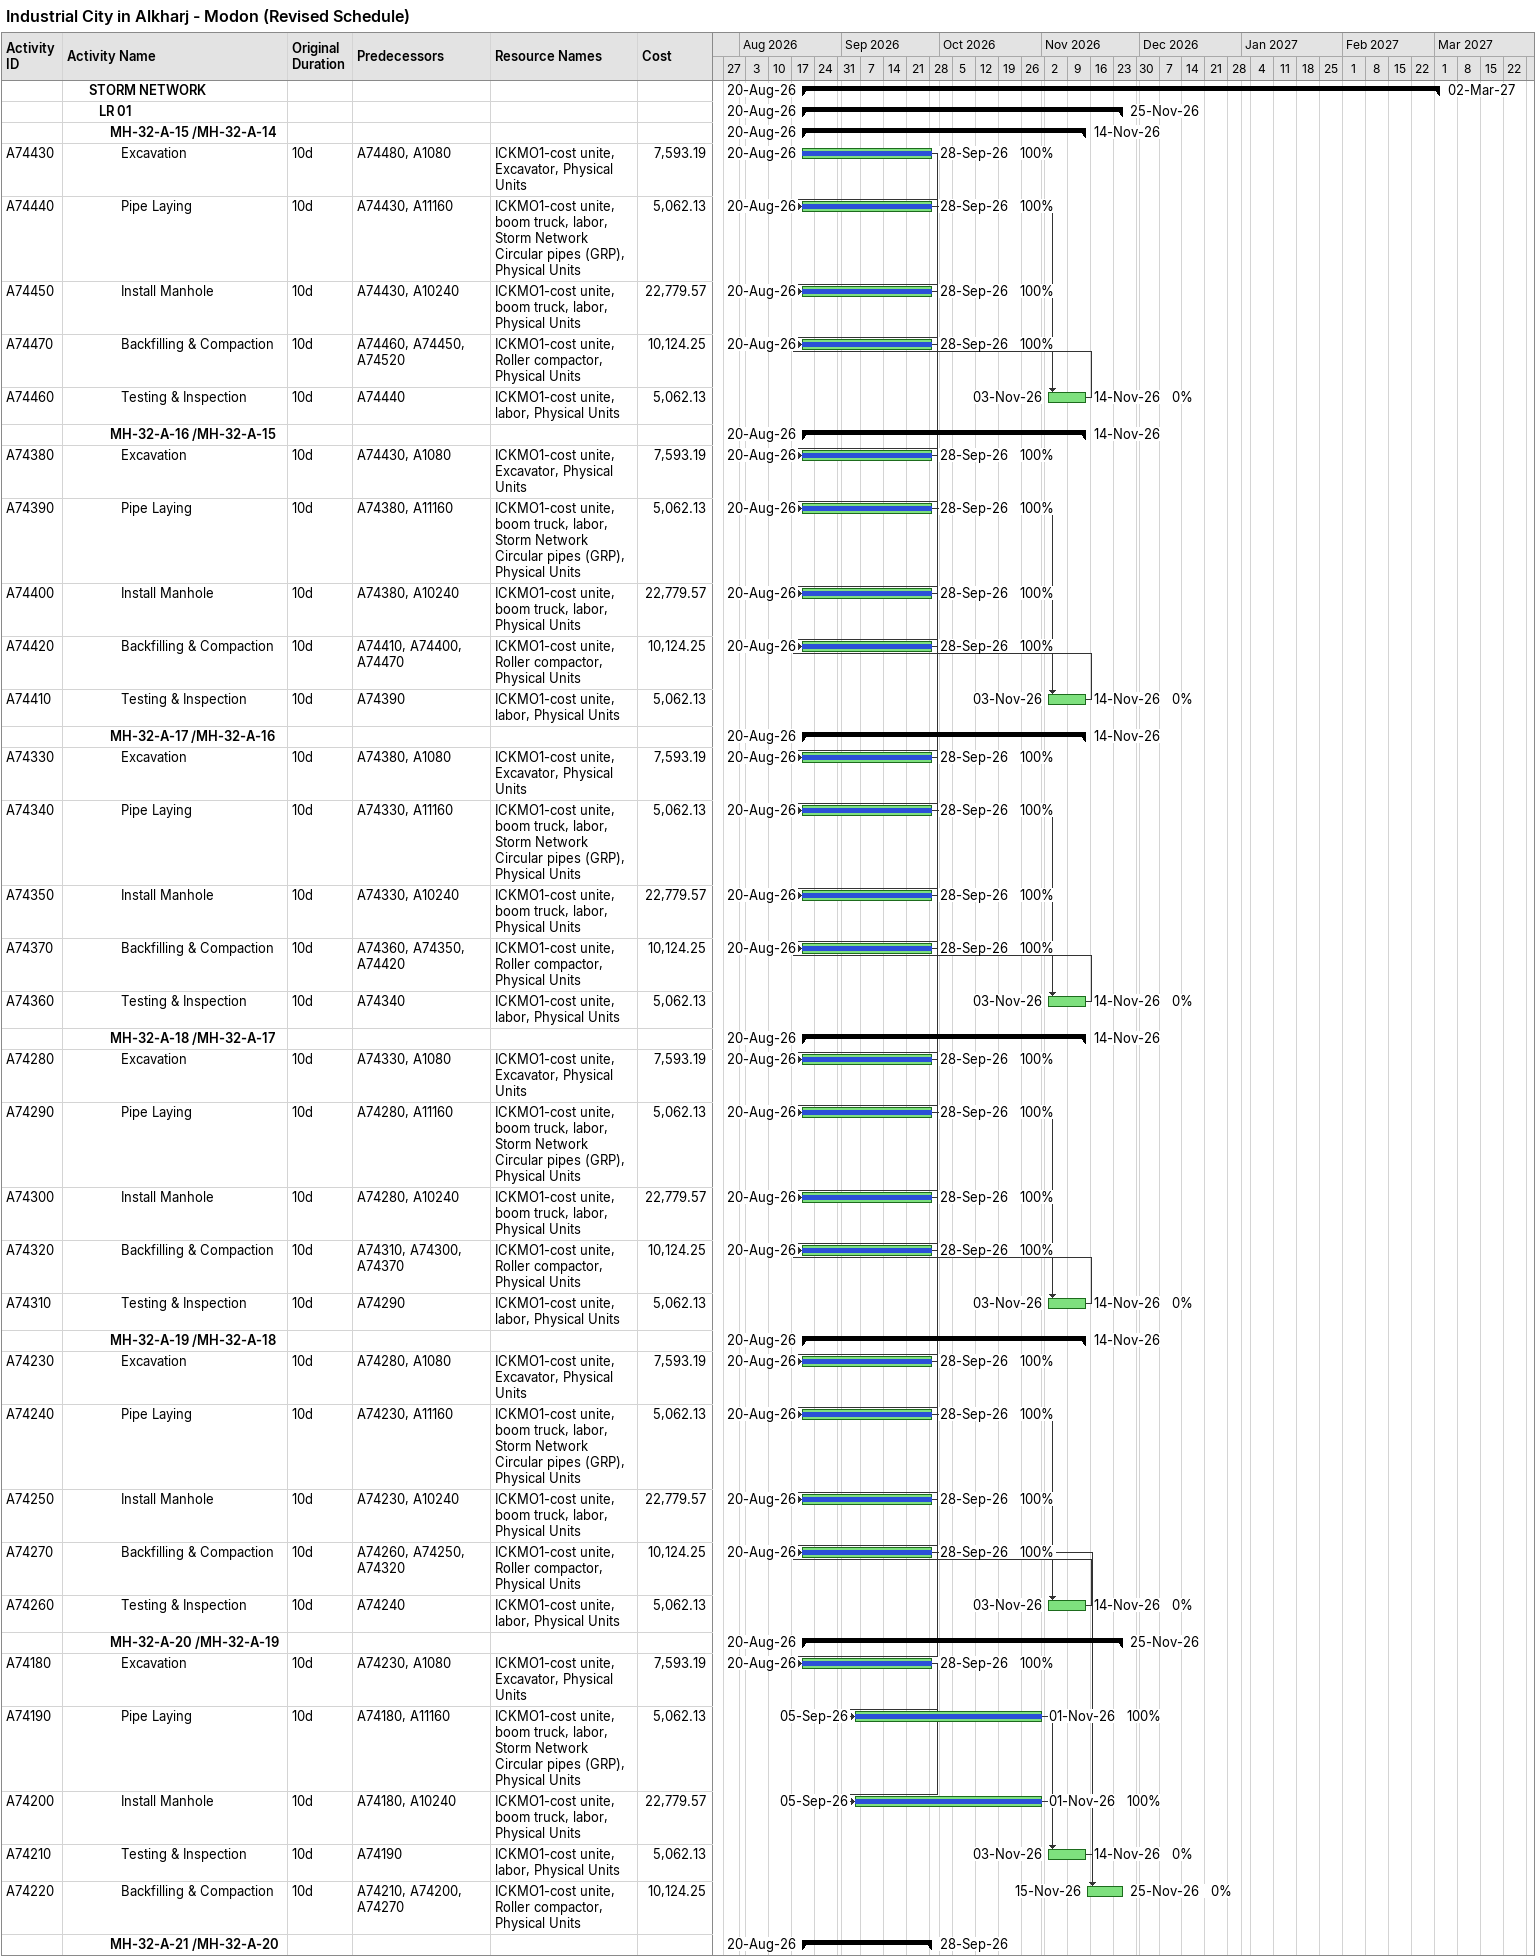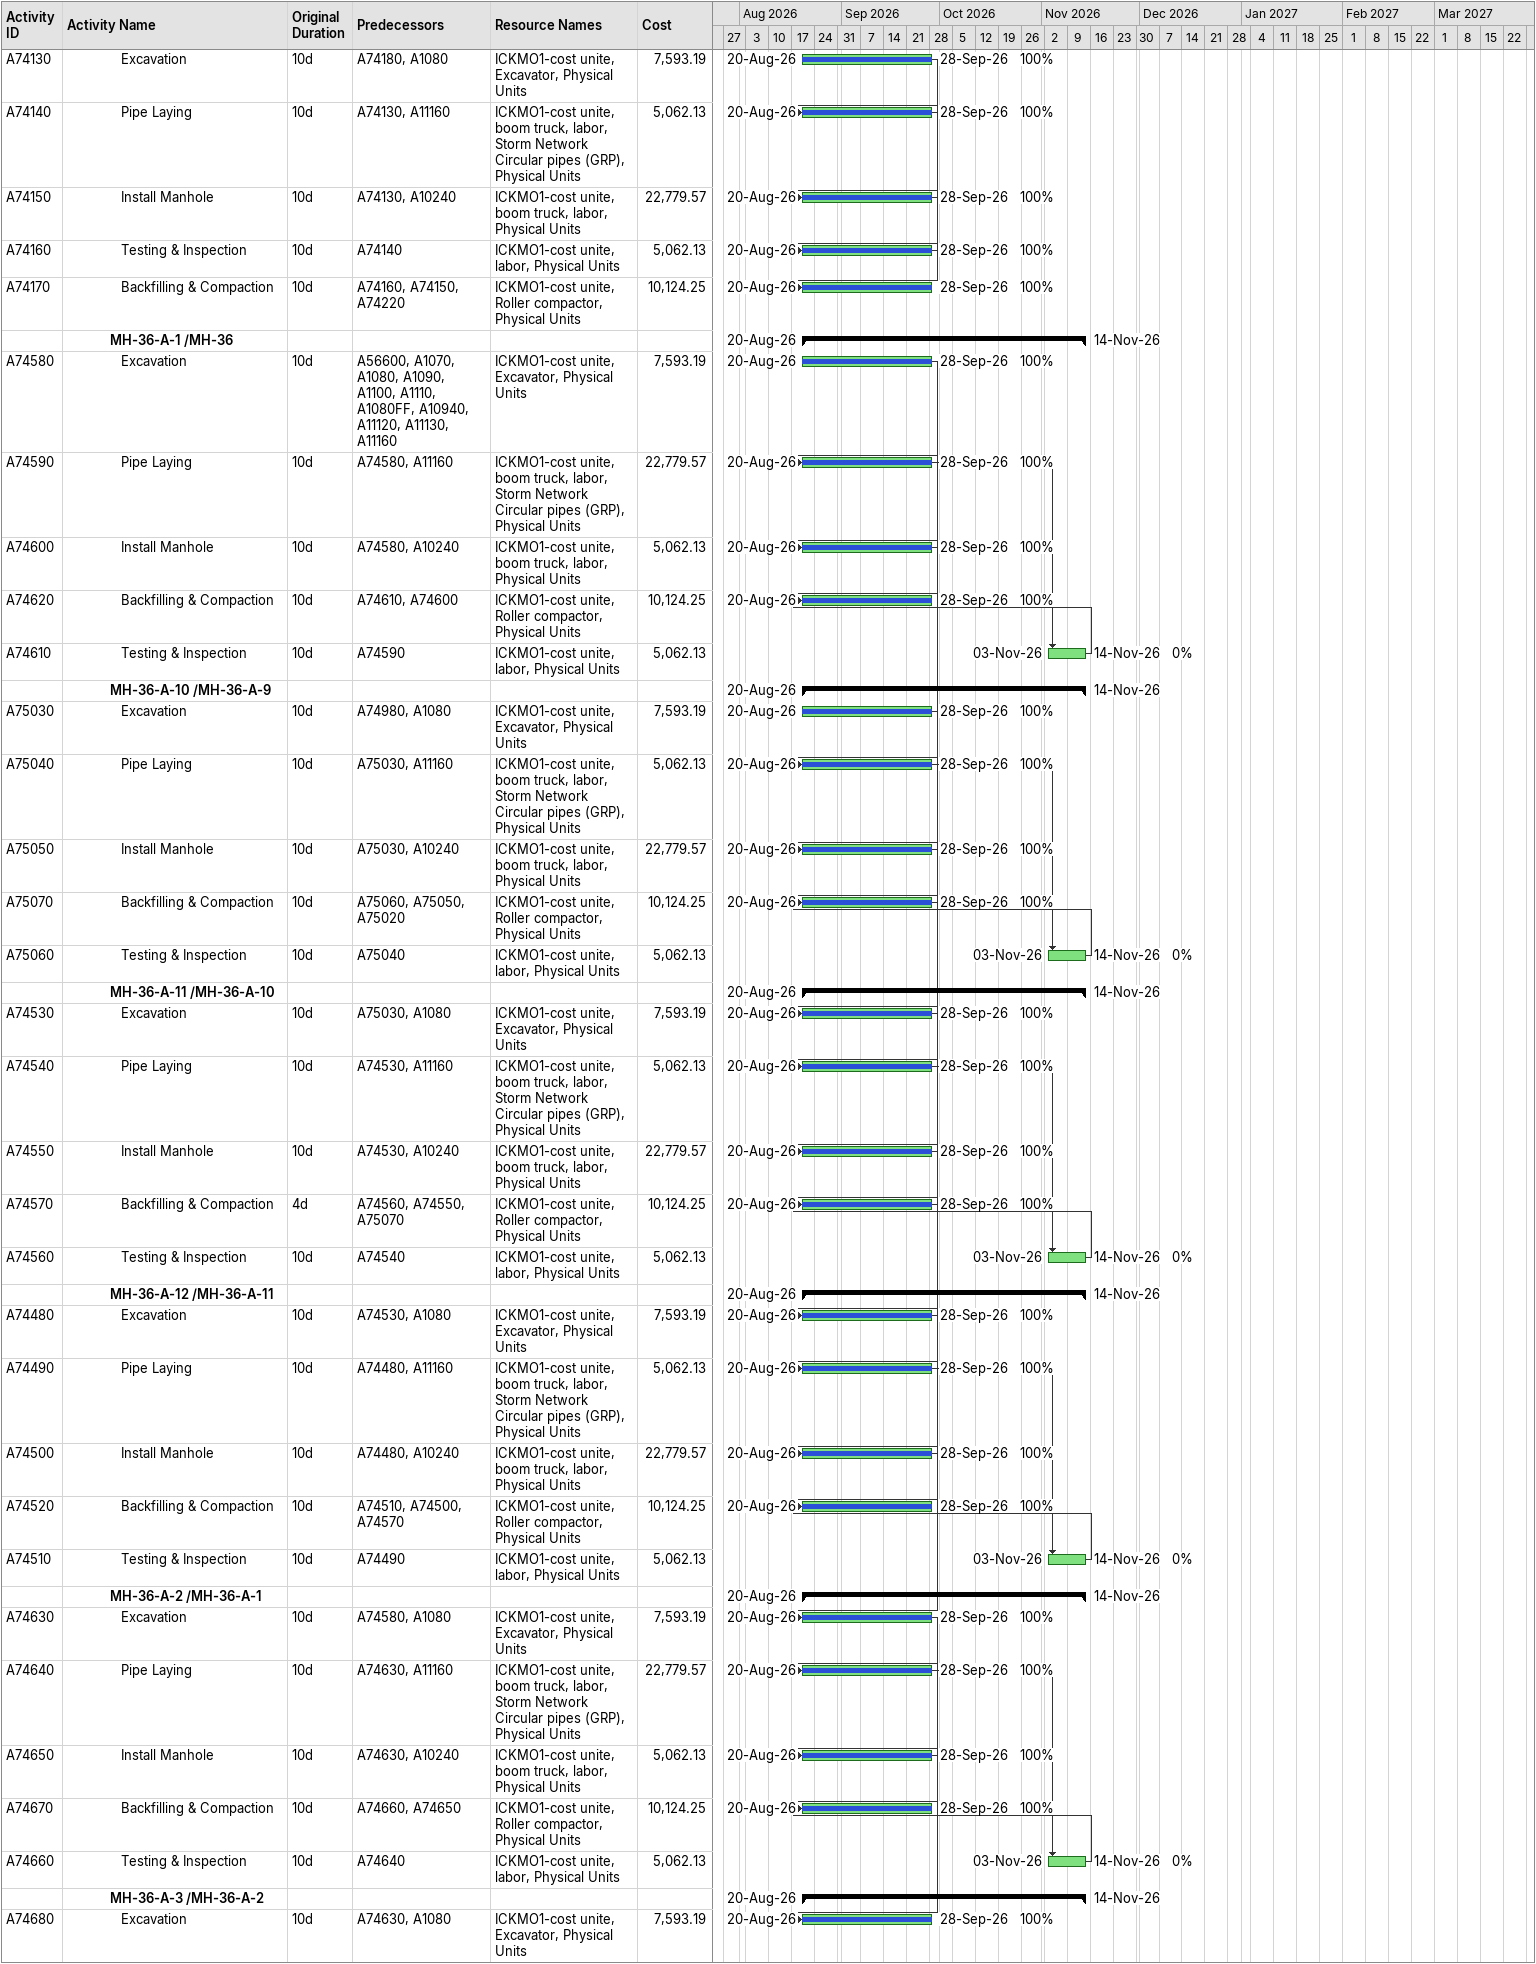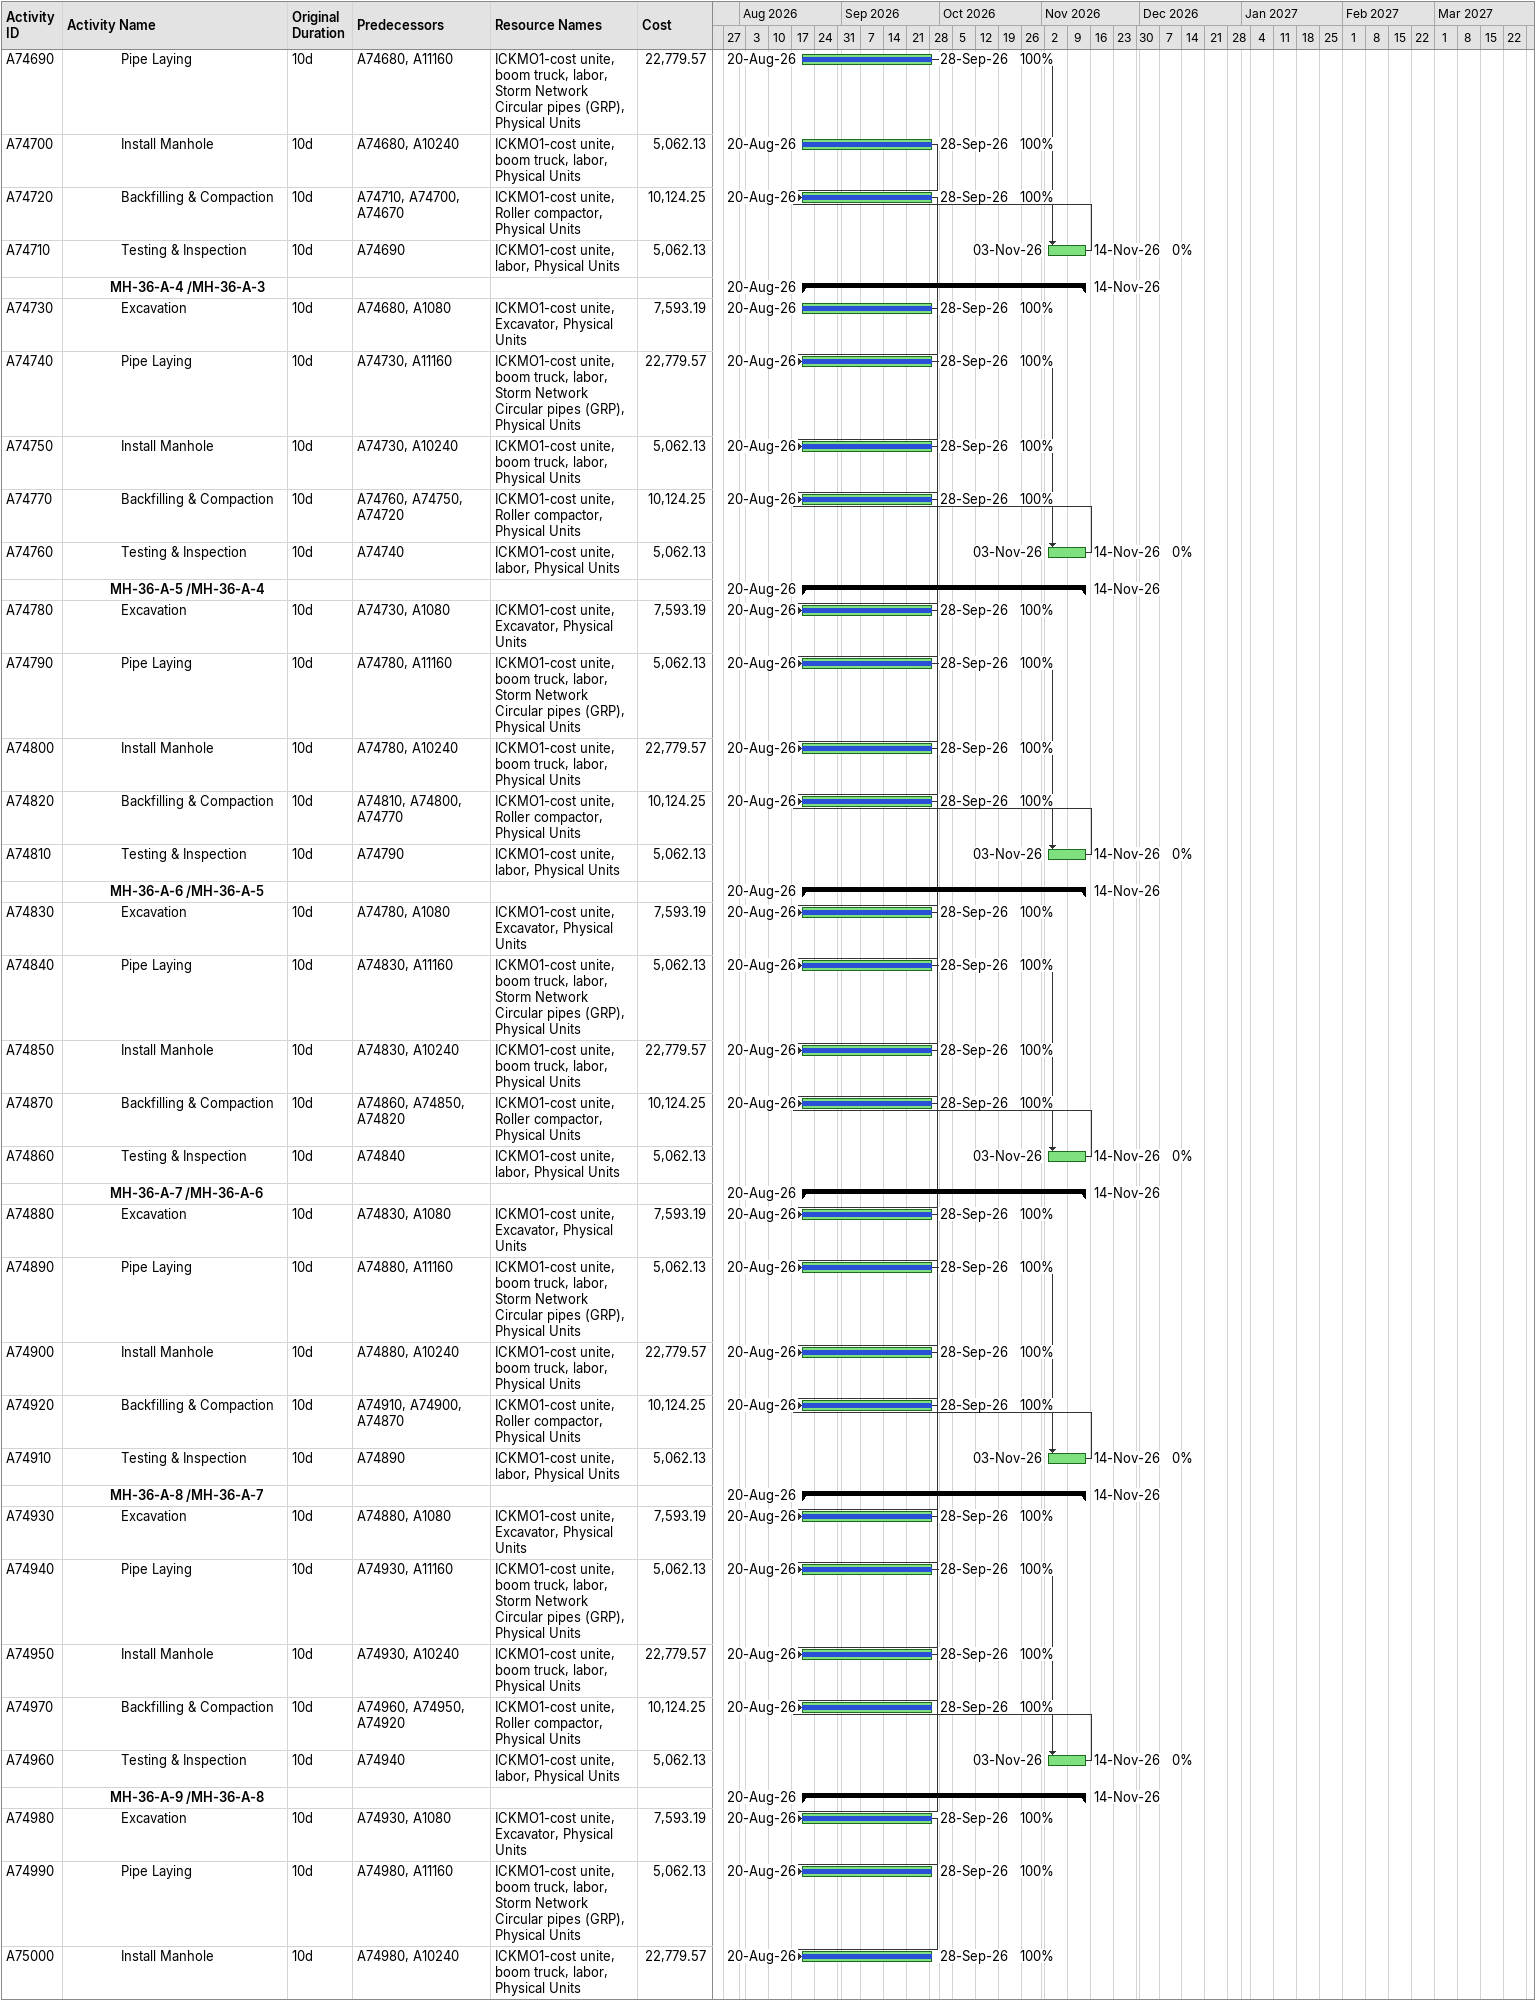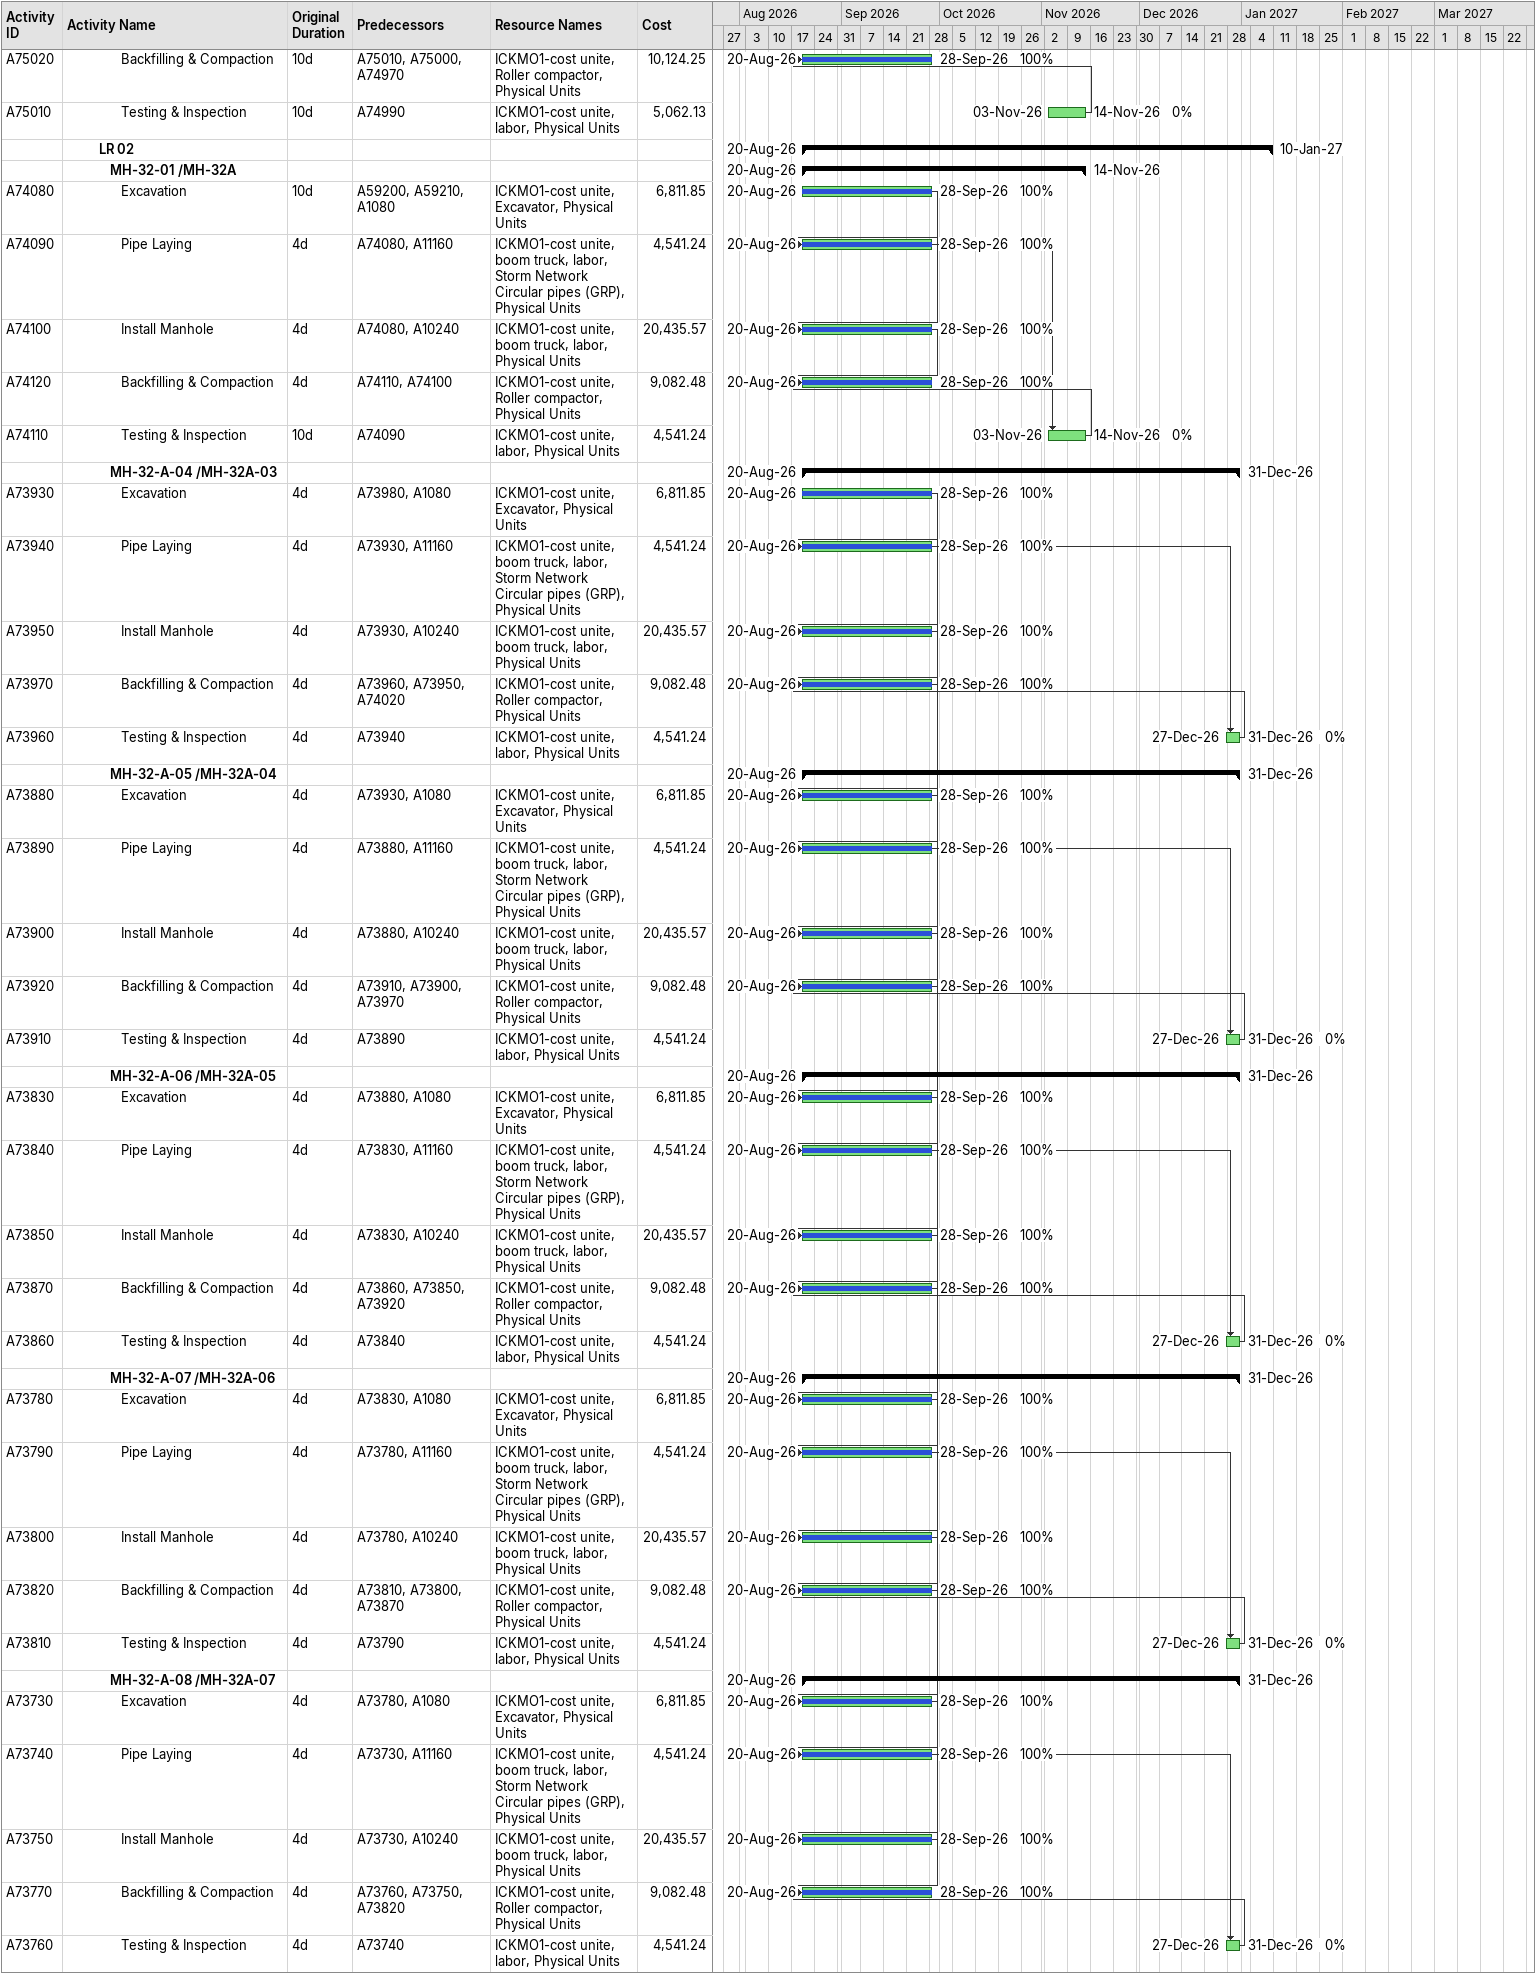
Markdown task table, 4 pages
Industrial City in Alkharj - Modon (Revised Schedule)

| ID | Level | Task | Original duration | Start | Finish | Predecessors | Resources | % complete | Cost |
|---|---|---|---|---|---|---|---|---|---|
|  | 3 | **STORM NETWORK** |  | 2026-08-20 | 2027-03-02 |  |  |  |  |
|  | 4 | **LR 01** |  | 2026-08-20 | 2026-11-25 |  |  |  |  |
|  | 5 | **MH-32-A-15 /MH-32-A-14** |  | 2026-08-20 | 2026-11-14 |  |  |  |  |
| A74430 | 6 | Excavation | 10d | 2026-08-20 | 2026-09-28 | A74480, A1080 | ICKMO1-cost unite, Excavator, Physical Units | 100 | 7593.19 |
| A74440 | 6 | Pipe Laying | 10d | 2026-08-20 | 2026-09-28 | A74430, A11160 | ICKMO1-cost unite, boom truck, labor, Storm Network Circular pipes (GRP), Physical Units | 100 | 5062.13 |
| A74450 | 6 | Install Manhole | 10d | 2026-08-20 | 2026-09-28 | A74430, A10240 | ICKMO1-cost unite, boom truck, labor, Physical Units | 100 | 22779.57 |
| A74470 | 6 | Backfilling & Compaction | 10d | 2026-08-20 | 2026-09-28 | A74460, A74450, A74520 | ICKMO1-cost unite, Roller compactor, Physical Units | 100 | 10124.25 |
| A74460 | 6 | Testing & Inspection | 10d | 2026-11-03 | 2026-11-14 | A74440 | ICKMO1-cost unite, labor, Physical Units | 0 | 5062.13 |
|  | 5 | **MH-32-A-16 /MH-32-A-15** |  | 2026-08-20 | 2026-11-14 |  |  |  |  |
| A74380 | 6 | Excavation | 10d | 2026-08-20 | 2026-09-28 | A74430, A1080 | ICKMO1-cost unite, Excavator, Physical Units | 100 | 7593.19 |
| A74390 | 6 | Pipe Laying | 10d | 2026-08-20 | 2026-09-28 | A74380, A11160 | ICKMO1-cost unite, boom truck, labor, Storm Network Circular pipes (GRP), Physical Units | 100 | 5062.13 |
| A74400 | 6 | Install Manhole | 10d | 2026-08-20 | 2026-09-28 | A74380, A10240 | ICKMO1-cost unite, boom truck, labor, Physical Units | 100 | 22779.57 |
| A74420 | 6 | Backfilling & Compaction | 10d | 2026-08-20 | 2026-09-28 | A74410, A74400, A74470 | ICKMO1-cost unite, Roller compactor, Physical Units | 100 | 10124.25 |
| A74410 | 6 | Testing & Inspection | 10d | 2026-11-03 | 2026-11-14 | A74390 | ICKMO1-cost unite, labor, Physical Units | 0 | 5062.13 |
|  | 5 | **MH-32-A-17 /MH-32-A-16** |  | 2026-08-20 | 2026-11-14 |  |  |  |  |
| A74330 | 6 | Excavation | 10d | 2026-08-20 | 2026-09-28 | A74380, A1080 | ICKMO1-cost unite, Excavator, Physical Units | 100 | 7593.19 |
| A74340 | 6 | Pipe Laying | 10d | 2026-08-20 | 2026-09-28 | A74330, A11160 | ICKMO1-cost unite, boom truck, labor, Storm Network Circular pipes (GRP), Physical Units | 100 | 5062.13 |
| A74350 | 6 | Install Manhole | 10d | 2026-08-20 | 2026-09-28 | A74330, A10240 | ICKMO1-cost unite, boom truck, labor, Physical Units | 100 | 22779.57 |
| A74370 | 6 | Backfilling & Compaction | 10d | 2026-08-20 | 2026-09-28 | A74360, A74350, A74420 | ICKMO1-cost unite, Roller compactor, Physical Units | 100 | 10124.25 |
| A74360 | 6 | Testing & Inspection | 10d | 2026-11-03 | 2026-11-14 | A74340 | ICKMO1-cost unite, labor, Physical Units | 0 | 5062.13 |
|  | 5 | **MH-32-A-18 /MH-32-A-17** |  | 2026-08-20 | 2026-11-14 |  |  |  |  |
| A74280 | 6 | Excavation | 10d | 2026-08-20 | 2026-09-28 | A74330, A1080 | ICKMO1-cost unite, Excavator, Physical Units | 100 | 7593.19 |
| A74290 | 6 | Pipe Laying | 10d | 2026-08-20 | 2026-09-28 | A74280, A11160 | ICKMO1-cost unite, boom truck, labor, Storm Network Circular pipes (GRP), Physical Units | 100 | 5062.13 |
| A74300 | 6 | Install Manhole | 10d | 2026-08-20 | 2026-09-28 | A74280, A10240 | ICKMO1-cost unite, boom truck, labor, Physical Units | 100 | 22779.57 |
| A74320 | 6 | Backfilling & Compaction | 10d | 2026-08-20 | 2026-09-28 | A74310, A74300, A74370 | ICKMO1-cost unite, Roller compactor, Physical Units | 100 | 10124.25 |
| A74310 | 6 | Testing & Inspection | 10d | 2026-11-03 | 2026-11-14 | A74290 | ICKMO1-cost unite, labor, Physical Units | 0 | 5062.13 |
|  | 5 | **MH-32-A-19 /MH-32-A-18** |  | 2026-08-20 | 2026-11-14 |  |  |  |  |
| A74230 | 6 | Excavation | 10d | 2026-08-20 | 2026-09-28 | A74280, A1080 | ICKMO1-cost unite, Excavator, Physical Units | 100 | 7593.19 |
| A74240 | 6 | Pipe Laying | 10d | 2026-08-20 | 2026-09-28 | A74230, A11160 | ICKMO1-cost unite, boom truck, labor, Storm Network Circular pipes (GRP), Physical Units | 100 | 5062.13 |
| A74250 | 6 | Install Manhole | 10d | 2026-08-20 | 2026-09-28 | A74230, A10240 | ICKMO1-cost unite, boom truck, labor, Physical Units | 100 | 22779.57 |
| A74270 | 6 | Backfilling & Compaction | 10d | 2026-08-20 | 2026-09-28 | A74260, A74250, A74320 | ICKMO1-cost unite, Roller compactor, Physical Units | 100 | 10124.25 |
| A74260 | 6 | Testing & Inspection | 10d | 2026-11-03 | 2026-11-14 | A74240 | ICKMO1-cost unite, labor, Physical Units | 0 | 5062.13 |
|  | 5 | **MH-32-A-20 /MH-32-A-19** |  | 2026-08-20 | 2026-11-25 |  |  |  |  |
| A74180 | 6 | Excavation | 10d | 2026-08-20 | 2026-09-28 | A74230, A1080 | ICKMO1-cost unite, Excavator, Physical Units | 100 | 7593.19 |
| A74190 | 6 | Pipe Laying | 10d | 2026-09-05 | 2026-11-01 | A74180, A11160 | ICKMO1-cost unite, boom truck, labor, Storm Network Circular pipes (GRP), Physical Units | 100 | 5062.13 |
| A74200 | 6 | Install Manhole | 10d | 2026-09-05 | 2026-11-01 | A74180, A10240 | ICKMO1-cost unite, boom truck, labor, Physical Units | 100 | 22779.57 |
| A74210 | 6 | Testing & Inspection | 10d | 2026-11-03 | 2026-11-14 | A74190 | ICKMO1-cost unite, labor, Physical Units | 0 | 5062.13 |
| A74220 | 6 | Backfilling & Compaction | 10d | 2026-11-15 | 2026-11-25 | A74210, A74200, A74270 | ICKMO1-cost unite, Roller compactor, Physical Units | 0 | 10124.25 |
|  | 5 | **MH-32-A-21 /MH-32-A-20** |  | 2026-08-20 | 2026-09-28 |  |  |  |  |
| A74130 | 6 | Excavation | 10d | 2026-08-20 | 2026-09-28 | A74180, A1080 | ICKMO1-cost unite, Excavator, Physical Units | 100 | 7593.19 |
| A74140 | 6 | Pipe Laying | 10d | 2026-08-20 | 2026-09-28 | A74130, A11160 | ICKMO1-cost unite, boom truck, labor, Storm Network Circular pipes (GRP), Physical Units | 100 | 5062.13 |
| A74150 | 6 | Install Manhole | 10d | 2026-08-20 | 2026-09-28 | A74130, A10240 | ICKMO1-cost unite, boom truck, labor, Physical Units | 100 | 22779.57 |
| A74160 | 6 | Testing & Inspection | 10d | 2026-08-20 | 2026-09-28 | A74140 | ICKMO1-cost unite, labor, Physical Units | 100 | 5062.13 |
| A74170 | 6 | Backfilling & Compaction | 10d | 2026-08-20 | 2026-09-28 | A74160, A74150, A74220 | ICKMO1-cost unite, Roller compactor, Physical Units | 100 | 10124.25 |
|  | 5 | **MH-36-A-1 /MH-36** |  | 2026-08-20 | 2026-11-14 |  |  |  |  |
| A74580 | 6 | Excavation | 10d | 2026-08-20 | 2026-09-28 | A56600, A1070, A1080, A1090, A1100, A1110, A1080FF, A10940, A11120, A11130, A11160 | ICKMO1-cost unite, Excavator, Physical Units | 100 | 7593.19 |
| A74590 | 6 | Pipe Laying | 10d | 2026-08-20 | 2026-09-28 | A74580, A11160 | ICKMO1-cost unite, boom truck, labor, Storm Network Circular pipes (GRP), Physical Units | 100 | 22779.57 |
| A74600 | 6 | Install Manhole | 10d | 2026-08-20 | 2026-09-28 | A74580, A10240 | ICKMO1-cost unite, boom truck, labor, Physical Units | 100 | 5062.13 |
| A74620 | 6 | Backfilling & Compaction | 10d | 2026-08-20 | 2026-09-28 | A74610, A74600 | ICKMO1-cost unite, Roller compactor, Physical Units | 100 | 10124.25 |
| A74610 | 6 | Testing & Inspection | 10d | 2026-11-03 | 2026-11-14 | A74590 | ICKMO1-cost unite, labor, Physical Units | 0 | 5062.13 |
|  | 5 | **MH-36-A-10 /MH-36-A-9** |  | 2026-08-20 | 2026-11-14 |  |  |  |  |
| A75030 | 6 | Excavation | 10d | 2026-08-20 | 2026-09-28 | A74980, A1080 | ICKMO1-cost unite, Excavator, Physical Units | 100 | 7593.19 |
| A75040 | 6 | Pipe Laying | 10d | 2026-08-20 | 2026-09-28 | A75030, A11160 | ICKMO1-cost unite, boom truck, labor, Storm Network Circular pipes (GRP), Physical Units | 100 | 5062.13 |
| A75050 | 6 | Install Manhole | 10d | 2026-08-20 | 2026-09-28 | A75030, A10240 | ICKMO1-cost unite, boom truck, labor, Physical Units | 100 | 22779.57 |
| A75070 | 6 | Backfilling & Compaction | 10d | 2026-08-20 | 2026-09-28 | A75060, A75050, A75020 | ICKMO1-cost unite, Roller compactor, Physical Units | 100 | 10124.25 |
| A75060 | 6 | Testing & Inspection | 10d | 2026-11-03 | 2026-11-14 | A75040 | ICKMO1-cost unite, labor, Physical Units | 0 | 5062.13 |
|  | 5 | **MH-36-A-11 /MH-36-A-10** |  | 2026-08-20 | 2026-11-14 |  |  |  |  |
| A74530 | 6 | Excavation | 10d | 2026-08-20 | 2026-09-28 | A75030, A1080 | ICKMO1-cost unite, Excavator, Physical Units | 100 | 7593.19 |
| A74540 | 6 | Pipe Laying | 10d | 2026-08-20 | 2026-09-28 | A74530, A11160 | ICKMO1-cost unite, boom truck, labor, Storm Network Circular pipes (GRP), Physical Units | 100 | 5062.13 |
| A74550 | 6 | Install Manhole | 10d | 2026-08-20 | 2026-09-28 | A74530, A10240 | ICKMO1-cost unite, boom truck, labor, Physical Units | 100 | 22779.57 |
| A74570 | 6 | Backfilling & Compaction | 4d | 2026-08-20 | 2026-09-28 | A74560, A74550, A75070 | ICKMO1-cost unite, Roller compactor, Physical Units | 100 | 10124.25 |
| A74560 | 6 | Testing & Inspection | 10d | 2026-11-03 | 2026-11-14 | A74540 | ICKMO1-cost unite, labor, Physical Units | 0 | 5062.13 |
|  | 5 | **MH-36-A-12 /MH-36-A-11** |  | 2026-08-20 | 2026-11-14 |  |  |  |  |
| A74480 | 6 | Excavation | 10d | 2026-08-20 | 2026-09-28 | A74530, A1080 | ICKMO1-cost unite, Excavator, Physical Units | 100 | 7593.19 |
| A74490 | 6 | Pipe Laying | 10d | 2026-08-20 | 2026-09-28 | A74480, A11160 | ICKMO1-cost unite, boom truck, labor, Storm Network Circular pipes (GRP), Physical Units | 100 | 5062.13 |
| A74500 | 6 | Install Manhole | 10d | 2026-08-20 | 2026-09-28 | A74480, A10240 | ICKMO1-cost unite, boom truck, labor, Physical Units | 100 | 22779.57 |
| A74520 | 6 | Backfilling & Compaction | 10d | 2026-08-20 | 2026-09-28 | A74510, A74500, A74570 | ICKMO1-cost unite, Roller compactor, Physical Units | 100 | 10124.25 |
| A74510 | 6 | Testing & Inspection | 10d | 2026-11-03 | 2026-11-14 | A74490 | ICKMO1-cost unite, labor, Physical Units | 0 | 5062.13 |
|  | 5 | **MH-36-A-2 /MH-36-A-1** |  | 2026-08-20 | 2026-11-14 |  |  |  |  |
| A74630 | 6 | Excavation | 10d | 2026-08-20 | 2026-09-28 | A74580, A1080 | ICKMO1-cost unite, Excavator, Physical Units | 100 | 7593.19 |
| A74640 | 6 | Pipe Laying | 10d | 2026-08-20 | 2026-09-28 | A74630, A11160 | ICKMO1-cost unite, boom truck, labor, Storm Network Circular pipes (GRP), Physical Units | 100 | 22779.57 |
| A74650 | 6 | Install Manhole | 10d | 2026-08-20 | 2026-09-28 | A74630, A10240 | ICKMO1-cost unite, boom truck, labor, Physical Units | 100 | 5062.13 |
| A74670 | 6 | Backfilling & Compaction | 10d | 2026-08-20 | 2026-09-28 | A74660, A74650 | ICKMO1-cost unite, Roller compactor, Physical Units | 100 | 10124.25 |
| A74660 | 6 | Testing & Inspection | 10d | 2026-11-03 | 2026-11-14 | A74640 | ICKMO1-cost unite, labor, Physical Units | 0 | 5062.13 |
|  | 5 | **MH-36-A-3 /MH-36-A-2** |  | 2026-08-20 | 2026-11-14 |  |  |  |  |
| A74680 | 6 | Excavation | 10d | 2026-08-20 | 2026-09-28 | A74630, A1080 | ICKMO1-cost unite, Excavator, Physical Units | 100 | 7593.19 |
| A74690 | 6 | Pipe Laying | 10d | 2026-08-20 | 2026-09-28 | A74680, A11160 | ICKMO1-cost unite, boom truck, labor, Storm Network Circular pipes (GRP), Physical Units | 100 | 22779.57 |
| A74700 | 6 | Install Manhole | 10d | 2026-08-20 | 2026-09-28 | A74680, A10240 | ICKMO1-cost unite, boom truck, labor, Physical Units | 100 | 5062.13 |
| A74720 | 6 | Backfilling & Compaction | 10d | 2026-08-20 | 2026-09-28 | A74710, A74700, A74670 | ICKMO1-cost unite, Roller compactor, Physical Units | 100 | 10124.25 |
| A74710 | 6 | Testing & Inspection | 10d | 2026-11-03 | 2026-11-14 | A74690 | ICKMO1-cost unite, labor, Physical Units | 0 | 5062.13 |
|  | 5 | **MH-36-A-4 /MH-36-A-3** |  | 2026-08-20 | 2026-11-14 |  |  |  |  |
| A74730 | 6 | Excavation | 10d | 2026-08-20 | 2026-09-28 | A74680, A1080 | ICKMO1-cost unite, Excavator, Physical Units | 100 | 7593.19 |
| A74740 | 6 | Pipe Laying | 10d | 2026-08-20 | 2026-09-28 | A74730, A11160 | ICKMO1-cost unite, boom truck, labor, Storm Network Circular pipes (GRP), Physical Units | 100 | 22779.57 |
| A74750 | 6 | Install Manhole | 10d | 2026-08-20 | 2026-09-28 | A74730, A10240 | ICKMO1-cost unite, boom truck, labor, Physical Units | 100 | 5062.13 |
| A74770 | 6 | Backfilling & Compaction | 10d | 2026-08-20 | 2026-09-28 | A74760, A74750, A74720 | ICKMO1-cost unite, Roller compactor, Physical Units | 100 | 10124.25 |
| A74760 | 6 | Testing & Inspection | 10d | 2026-11-03 | 2026-11-14 | A74740 | ICKMO1-cost unite, labor, Physical Units | 0 | 5062.13 |
|  | 5 | **MH-36-A-5 /MH-36-A-4** |  | 2026-08-20 | 2026-11-14 |  |  |  |  |
| A74780 | 6 | Excavation | 10d | 2026-08-20 | 2026-09-28 | A74730, A1080 | ICKMO1-cost unite, Excavator, Physical Units | 100 | 7593.19 |
| A74790 | 6 | Pipe Laying | 10d | 2026-08-20 | 2026-09-28 | A74780, A11160 | ICKMO1-cost unite, boom truck, labor, Storm Network Circular pipes (GRP), Physical Units | 100 | 5062.13 |
| A74800 | 6 | Install Manhole | 10d | 2026-08-20 | 2026-09-28 | A74780, A10240 | ICKMO1-cost unite, boom truck, labor, Physical Units | 100 | 22779.57 |
| A74820 | 6 | Backfilling & Compaction | 10d | 2026-08-20 | 2026-09-28 | A74810, A74800, A74770 | ICKMO1-cost unite, Roller compactor, Physical Units | 100 | 10124.25 |
| A74810 | 6 | Testing & Inspection | 10d | 2026-11-03 | 2026-11-14 | A74790 | ICKMO1-cost unite, labor, Physical Units | 0 | 5062.13 |
|  | 5 | **MH-36-A-6 /MH-36-A-5** |  | 2026-08-20 | 2026-11-14 |  |  |  |  |
| A74830 | 6 | Excavation | 10d | 2026-08-20 | 2026-09-28 | A74780, A1080 | ICKMO1-cost unite, Excavator, Physical Units | 100 | 7593.19 |
| A74840 | 6 | Pipe Laying | 10d | 2026-08-20 | 2026-09-28 | A74830, A11160 | ICKMO1-cost unite, boom truck, labor, Storm Network Circular pipes (GRP), Physical Units | 100 | 5062.13 |
| A74850 | 6 | Install Manhole | 10d | 2026-08-20 | 2026-09-28 | A74830, A10240 | ICKMO1-cost unite, boom truck, labor, Physical Units | 100 | 22779.57 |
| A74870 | 6 | Backfilling & Compaction | 10d | 2026-08-20 | 2026-09-28 | A74860, A74850, A74820 | ICKMO1-cost unite, Roller compactor, Physical Units | 100 | 10124.25 |
| A74860 | 6 | Testing & Inspection | 10d | 2026-11-03 | 2026-11-14 | A74840 | ICKMO1-cost unite, labor, Physical Units | 0 | 5062.13 |
|  | 5 | **MH-36-A-7 /MH-36-A-6** |  | 2026-08-20 | 2026-11-14 |  |  |  |  |
| A74880 | 6 | Excavation | 10d | 2026-08-20 | 2026-09-28 | A74830, A1080 | ICKMO1-cost unite, Excavator, Physical Units | 100 | 7593.19 |
| A74890 | 6 | Pipe Laying | 10d | 2026-08-20 | 2026-09-28 | A74880, A11160 | ICKMO1-cost unite, boom truck, labor, Storm Network Circular pipes (GRP), Physical Units | 100 | 5062.13 |
| A74900 | 6 | Install Manhole | 10d | 2026-08-20 | 2026-09-28 | A74880, A10240 | ICKMO1-cost unite, boom truck, labor, Physical Units | 100 | 22779.57 |
| A74920 | 6 | Backfilling & Compaction | 10d | 2026-08-20 | 2026-09-28 | A74910, A74900, A74870 | ICKMO1-cost unite, Roller compactor, Physical Units | 100 | 10124.25 |
| A74910 | 6 | Testing & Inspection | 10d | 2026-11-03 | 2026-11-14 | A74890 | ICKMO1-cost unite, labor, Physical Units | 0 | 5062.13 |
|  | 5 | **MH-36-A-8 /MH-36-A-7** |  | 2026-08-20 | 2026-11-14 |  |  |  |  |
| A74930 | 6 | Excavation | 10d | 2026-08-20 | 2026-09-28 | A74880, A1080 | ICKMO1-cost unite, Excavator, Physical Units | 100 | 7593.19 |
| A74940 | 6 | Pipe Laying | 10d | 2026-08-20 | 2026-09-28 | A74930, A11160 | ICKMO1-cost unite, boom truck, labor, Storm Network Circular pipes (GRP), Physical Units | 100 | 5062.13 |
| A74950 | 6 | Install Manhole | 10d | 2026-08-20 | 2026-09-28 | A74930, A10240 | ICKMO1-cost unite, boom truck, labor, Physical Units | 100 | 22779.57 |
| A74970 | 6 | Backfilling & Compaction | 10d | 2026-08-20 | 2026-09-28 | A74960, A74950, A74920 | ICKMO1-cost unite, Roller compactor, Physical Units | 100 | 10124.25 |
| A74960 | 6 | Testing & Inspection | 10d | 2026-11-03 | 2026-11-14 | A74940 | ICKMO1-cost unite, labor, Physical Units | 0 | 5062.13 |
|  | 5 | **MH-36-A-9 /MH-36-A-8** |  | 2026-08-20 | 2026-11-14 |  |  |  |  |
| A74980 | 6 | Excavation | 10d | 2026-08-20 | 2026-09-28 | A74930, A1080 | ICKMO1-cost unite, Excavator, Physical Units | 100 | 7593.19 |
| A74990 | 6 | Pipe Laying | 10d | 2026-08-20 | 2026-09-28 | A74980, A11160 | ICKMO1-cost unite, boom truck, labor, Storm Network Circular pipes (GRP), Physical Units | 100 | 5062.13 |
| A75000 | 6 | Install Manhole | 10d | 2026-08-20 | 2026-09-28 | A74980, A10240 | ICKMO1-cost unite, boom truck, labor, Physical Units | 100 | 22779.57 |
| A75020 | 6 | Backfilling & Compaction | 10d | 2026-08-20 | 2026-09-28 | A75010, A75000, A74970 | ICKMO1-cost unite, Roller compactor, Physical Units | 100 | 10124.25 |
| A75010 | 6 | Testing & Inspection | 10d | 2026-11-03 | 2026-11-14 | A74990 | ICKMO1-cost unite, labor, Physical Units | 0 | 5062.13 |
|  | 4 | **LR 02** |  | 2026-08-20 | 2027-01-10 |  |  |  |  |
|  | 5 | **MH-32-01 /MH-32A** |  | 2026-08-20 | 2026-11-14 |  |  |  |  |
| A74080 | 6 | Excavation | 10d | 2026-08-20 | 2026-09-28 | A59200, A59210, A1080 | ICKMO1-cost unite, Excavator, Physical Units | 100 | 6811.85 |
| A74090 | 6 | Pipe Laying | 4d | 2026-08-20 | 2026-09-28 | A74080, A11160 | ICKMO1-cost unite, boom truck, labor, Storm Network Circular pipes (GRP), Physical Units | 100 | 4541.24 |
| A74100 | 6 | Install Manhole | 4d | 2026-08-20 | 2026-09-28 | A74080, A10240 | ICKMO1-cost unite, boom truck, labor, Physical Units | 100 | 20435.57 |
| A74120 | 6 | Backfilling & Compaction | 4d | 2026-08-20 | 2026-09-28 | A74110, A74100 | ICKMO1-cost unite, Roller compactor, Physical Units | 100 | 9082.48 |
| A74110 | 6 | Testing & Inspection | 10d | 2026-11-03 | 2026-11-14 | A74090 | ICKMO1-cost unite, labor, Physical Units | 0 | 4541.24 |
|  | 5 | **MH-32-A-04 /MH-32A-03** |  | 2026-08-20 | 2026-12-31 |  |  |  |  |
| A73930 | 6 | Excavation | 4d | 2026-08-20 | 2026-09-28 | A73980, A1080 | ICKMO1-cost unite, Excavator, Physical Units | 100 | 6811.85 |
| A73940 | 6 | Pipe Laying | 4d | 2026-08-20 | 2026-09-28 | A73930, A11160 | ICKMO1-cost unite, boom truck, labor, Storm Network Circular pipes (GRP), Physical Units | 100 | 4541.24 |
| A73950 | 6 | Install Manhole | 4d | 2026-08-20 | 2026-09-28 | A73930, A10240 | ICKMO1-cost unite, boom truck, labor, Physical Units | 100 | 20435.57 |
| A73970 | 6 | Backfilling & Compaction | 4d | 2026-08-20 | 2026-09-28 | A73960, A73950, A74020 | ICKMO1-cost unite, Roller compactor, Physical Units | 100 | 9082.48 |
| A73960 | 6 | Testing & Inspection | 4d | 2026-12-27 | 2026-12-31 | A73940 | ICKMO1-cost unite, labor, Physical Units | 0 | 4541.24 |
|  | 5 | **MH-32-A-05 /MH-32A-04** |  | 2026-08-20 | 2026-12-31 |  |  |  |  |
| A73880 | 6 | Excavation | 4d | 2026-08-20 | 2026-09-28 | A73930, A1080 | ICKMO1-cost unite, Excavator, Physical Units | 100 | 6811.85 |
| A73890 | 6 | Pipe Laying | 4d | 2026-08-20 | 2026-09-28 | A73880, A11160 | ICKMO1-cost unite, boom truck, labor, Storm Network Circular pipes (GRP), Physical Units | 100 | 4541.24 |
| A73900 | 6 | Install Manhole | 4d | 2026-08-20 | 2026-09-28 | A73880, A10240 | ICKMO1-cost unite, boom truck, labor, Physical Units | 100 | 20435.57 |
| A73920 | 6 | Backfilling & Compaction | 4d | 2026-08-20 | 2026-09-28 | A73910, A73900, A73970 | ICKMO1-cost unite, Roller compactor, Physical Units | 100 | 9082.48 |
| A73910 | 6 | Testing & Inspection | 4d | 2026-12-27 | 2026-12-31 | A73890 | ICKMO1-cost unite, labor, Physical Units | 0 | 4541.24 |
|  | 5 | **MH-32-A-06 /MH-32A-05** |  | 2026-08-20 | 2026-12-31 |  |  |  |  |
| A73830 | 6 | Excavation | 4d | 2026-08-20 | 2026-09-28 | A73880, A1080 | ICKMO1-cost unite, Excavator, Physical Units | 100 | 6811.85 |
| A73840 | 6 | Pipe Laying | 4d | 2026-08-20 | 2026-09-28 | A73830, A11160 | ICKMO1-cost unite, boom truck, labor, Storm Network Circular pipes (GRP), Physical Units | 100 | 4541.24 |
| A73850 | 6 | Install Manhole | 4d | 2026-08-20 | 2026-09-28 | A73830, A10240 | ICKMO1-cost unite, boom truck, labor, Physical Units | 100 | 20435.57 |
| A73870 | 6 | Backfilling & Compaction | 4d | 2026-08-20 | 2026-09-28 | A73860, A73850, A73920 | ICKMO1-cost unite, Roller compactor, Physical Units | 100 | 9082.48 |
| A73860 | 6 | Testing & Inspection | 4d | 2026-12-27 | 2026-12-31 | A73840 | ICKMO1-cost unite, labor, Physical Units | 0 | 4541.24 |
|  | 5 | **MH-32-A-07 /MH-32A-06** |  | 2026-08-20 | 2026-12-31 |  |  |  |  |
| A73780 | 6 | Excavation | 4d | 2026-08-20 | 2026-09-28 | A73830, A1080 | ICKMO1-cost unite, Excavator, Physical Units | 100 | 6811.85 |
| A73790 | 6 | Pipe Laying | 4d | 2026-08-20 | 2026-09-28 | A73780, A11160 | ICKMO1-cost unite, boom truck, labor, Storm Network Circular pipes (GRP), Physical Units | 100 | 4541.24 |
| A73800 | 6 | Install Manhole | 4d | 2026-08-20 | 2026-09-28 | A73780, A10240 | ICKMO1-cost unite, boom truck, labor, Physical Units | 100 | 20435.57 |
| A73820 | 6 | Backfilling & Compaction | 4d | 2026-08-20 | 2026-09-28 | A73810, A73800, A73870 | ICKMO1-cost unite, Roller compactor, Physical Units | 100 | 9082.48 |
| A73810 | 6 | Testing & Inspection | 4d | 2026-12-27 | 2026-12-31 | A73790 | ICKMO1-cost unite, labor, Physical Units | 0 | 4541.24 |
|  | 5 | **MH-32-A-08 /MH-32A-07** |  | 2026-08-20 | 2026-12-31 |  |  |  |  |
| A73730 | 6 | Excavation | 4d | 2026-08-20 | 2026-09-28 | A73780, A1080 | ICKMO1-cost unite, Excavator, Physical Units | 100 | 6811.85 |
| A73740 | 6 | Pipe Laying | 4d | 2026-08-20 | 2026-09-28 | A73730, A11160 | ICKMO1-cost unite, boom truck, labor, Storm Network Circular pipes (GRP), Physical Units | 100 | 4541.24 |
| A73750 | 6 | Install Manhole | 4d | 2026-08-20 | 2026-09-28 | A73730, A10240 | ICKMO1-cost unite, boom truck, labor, Physical Units | 100 | 20435.57 |
| A73770 | 6 | Backfilling & Compaction | 4d | 2026-08-20 | 2026-09-28 | A73760, A73750, A73820 | ICKMO1-cost unite, Roller compactor, Physical Units | 100 | 9082.48 |
| A73760 | 6 | Testing & Inspection | 4d | 2026-12-27 | 2026-12-31 | A73740 | ICKMO1-cost unite, labor, Physical Units | 0 | 4541.24 |
